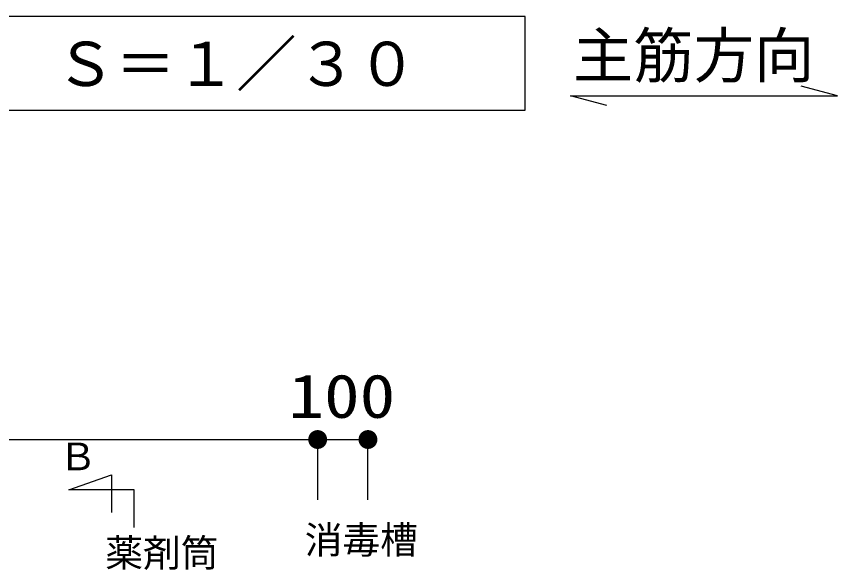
# Model space of a CAD drawing. Units: millimetres, scale not verified. Extents: x -8093 to 8093, y -5792 to 5792.
# Drawn here: x -4736 to -3103, y 1617 to 2699 of the extents above; entities that cross this region are included whole.
import ezdxf
from ezdxf.enums import TextEntityAlignment as Align

# ---------------------------------------------------------------- set-up
doc = ezdxf.new("R2010")
doc.units = ezdxf.units.MM
doc.header["$LTSCALE"] = 30
doc.layers.add('0-1_00クル-フ-0躯体', color=3, linetype='Continuous', lineweight=25)
doc.layers.add('0-4_00クル-フ-6寸法', color=132, linetype='Continuous', lineweight=25)
doc.styles.add('ＭＳ ゴシック', font='')
doc.styles.get('ＭＳ ゴシック').set_extended_font_data('MS Gothic')

msp = doc.modelspace()

# ---------------------------------------------------------------- linework, layer by layer
at = {"layer": '0-1_00クル-フ-0躯体'}
msp.add_line((-3103.41, 2540.99), (-3175.86, 2560.4), dxfattribs=at)
msp.add_lwpolyline([(-3724.75, 2512.42), (-3724.75, 2698.73), (-5754.07, 2698.73), (-5754.07, 2512.42)], close=True, dxfattribs=at)
for points in [[(-3561.92, 2521.58), (-3634.37, 2540.99), (-3103.41, 2540.99)], [(-4502.01, 1682.64), (-4502.01, 1757.64), (-4632.01, 1757.64), (-4547.01, 1787.64), (-4547.01, 1712.64)]]:
    msp.add_lwpolyline(points, dxfattribs=at)
at = {"layer": '0-4_00クル-フ-6寸法', "color": 4}
for p, q in [((-5717.09, 1857.75), (-4137.09, 1857.75)), ((-4137.09, 1737.75), (-4137.09, 1857.75)), ((-4137.09, 1737.75), (-4137.09, 1857.75)), ((-4137.09, 1857.75), (-4037.09, 1857.75)), ((-4037.09, 1737.75), (-4037.09, 1857.75))]:
    msp.add_line(p, q, dxfattribs=at)
at = {"layer": '0-4_00クル-フ-6寸法'}
for points in [[(-4137.09, 1857.75), (-4155.69, 1860.1), (-4155.25, 1862.42)], [(-4137.09, 1857.75), (-4155.69, 1860.1), (-4155.25, 1862.42)], [(-4137.09, 1857.75), (-4155.25, 1862.42), (-4154.52, 1864.66)], [(-4137.09, 1857.75), (-4155.25, 1862.42), (-4154.52, 1864.66)], [(-4137.09, 1857.75), (-4154.52, 1864.66), (-4153.52, 1866.79)], [(-4137.09, 1857.75), (-4154.52, 1864.66), (-4153.52, 1866.79)], [(-4137.09, 1857.75), (-4153.52, 1866.79), (-4152.26, 1868.77)], [(-4137.09, 1857.75), (-4153.52, 1866.79), (-4152.26, 1868.77)], [(-4137.09, 1857.75), (-4152.26, 1868.77), (-4150.76, 1870.59)], [(-4137.09, 1857.75), (-4152.26, 1868.77), (-4150.76, 1870.59)], [(-4137.09, 1857.75), (-4150.76, 1870.59), (-4149.04, 1872.2)], [(-4137.09, 1857.75), (-4150.76, 1870.59), (-4149.04, 1872.2)], [(-4137.09, 1857.75), (-4149.04, 1872.2), (-4147.14, 1873.59)], [(-4137.09, 1857.75), (-4149.04, 1872.2), (-4147.14, 1873.59)], [(-4137.09, 1857.75), (-4147.14, 1873.59), (-4145.07, 1874.72)], [(-4137.09, 1857.75), (-4147.14, 1873.59), (-4145.07, 1874.72)], [(-4137.09, 1857.75), (-4145.07, 1874.72), (-4142.88, 1875.59)], [(-4137.09, 1857.75), (-4145.07, 1874.72), (-4142.88, 1875.59)], [(-4137.09, 1857.75), (-4142.88, 1875.59), (-4140.6, 1876.17)], [(-4137.09, 1857.75), (-4142.88, 1875.59), (-4140.6, 1876.17)], [(-4137.09, 1857.75), (-4140.6, 1876.17), (-4138.27, 1876.47)], [(-4137.09, 1857.75), (-4140.6, 1876.17), (-4138.27, 1876.47)], [(-4137.09, 1857.75), (-4138.27, 1876.47), (-4135.91, 1876.47)], [(-4137.09, 1857.75), (-4138.27, 1876.47), (-4135.91, 1876.47)], [(-4137.09, 1857.75), (-4135.91, 1876.47), (-4133.58, 1876.17)], [(-4137.09, 1857.75), (-4135.91, 1876.47), (-4133.58, 1876.17)], [(-4137.09, 1857.75), (-4133.58, 1876.17), (-4131.3, 1875.59)], [(-4137.09, 1857.75), (-4133.58, 1876.17), (-4131.3, 1875.59)], [(-4137.09, 1857.75), (-4131.3, 1875.59), (-4129.11, 1874.72)], [(-4137.09, 1857.75), (-4131.3, 1875.59), (-4129.11, 1874.72)], [(-4137.09, 1857.75), (-4129.11, 1874.72), (-4127.04, 1873.59)], [(-4137.09, 1857.75), (-4129.11, 1874.72), (-4127.04, 1873.59)], [(-4137.09, 1857.75), (-4127.04, 1873.59), (-4125.14, 1872.2)], [(-4137.09, 1857.75), (-4127.04, 1873.59), (-4125.14, 1872.2)], [(-4137.09, 1857.75), (-4125.14, 1872.2), (-4123.42, 1870.59)], [(-4137.09, 1857.75), (-4125.14, 1872.2), (-4123.42, 1870.59)], [(-4137.09, 1857.75), (-4123.42, 1870.59), (-4121.92, 1868.77)], [(-4137.09, 1857.75), (-4123.42, 1870.59), (-4121.92, 1868.77)], [(-4137.09, 1857.75), (-4121.92, 1868.77), (-4120.66, 1866.79)], [(-4137.09, 1857.75), (-4121.92, 1868.77), (-4120.66, 1866.79)], [(-4137.09, 1857.75), (-4120.66, 1866.79), (-4119.66, 1864.66)], [(-4137.09, 1857.75), (-4120.66, 1866.79), (-4119.66, 1864.66)], [(-4137.09, 1857.75), (-4119.66, 1864.66), (-4118.93, 1862.42)], [(-4137.09, 1857.75), (-4119.66, 1864.66), (-4118.93, 1862.42)], [(-4137.09, 1857.75), (-4118.93, 1862.42), (-4118.49, 1860.1)], [(-4137.09, 1857.75), (-4118.93, 1862.42), (-4118.49, 1860.1)], [(-4037.09, 1857.75), (-4055.69, 1860.1), (-4055.25, 1862.42)], [(-4037.09, 1857.75), (-4055.25, 1862.42), (-4054.52, 1864.66)], [(-4037.09, 1857.75), (-4054.52, 1864.66), (-4053.52, 1866.79)], [(-4037.09, 1857.75), (-4053.52, 1866.79), (-4052.26, 1868.77)], [(-4037.09, 1857.75), (-4052.26, 1868.77), (-4050.76, 1870.59)], [(-4037.09, 1857.75), (-4050.76, 1870.59), (-4049.04, 1872.2)], [(-4037.09, 1857.75), (-4049.04, 1872.2), (-4047.14, 1873.59)], [(-4037.09, 1857.75), (-4047.14, 1873.59), (-4045.07, 1874.72)], [(-4037.09, 1857.75), (-4045.07, 1874.72), (-4042.88, 1875.59)], [(-4037.09, 1857.75), (-4042.88, 1875.59), (-4040.6, 1876.17)], [(-4037.09, 1857.75), (-4040.6, 1876.17), (-4038.27, 1876.47)], [(-4037.09, 1857.75), (-4038.27, 1876.47), (-4035.91, 1876.47)], [(-4037.09, 1857.75), (-4035.91, 1876.47), (-4033.58, 1876.17)], [(-4037.09, 1857.75), (-4033.58, 1876.17), (-4031.3, 1875.59)], [(-4037.09, 1857.75), (-4031.3, 1875.59), (-4029.11, 1874.72)], [(-4037.09, 1857.75), (-4029.11, 1874.72), (-4027.04, 1873.59)], [(-4037.09, 1857.75), (-4027.04, 1873.59), (-4025.14, 1872.2)], [(-4037.09, 1857.75), (-4025.14, 1872.2), (-4023.42, 1870.59)], [(-4037.09, 1857.75), (-4023.42, 1870.59), (-4021.92, 1868.77)], [(-4037.09, 1857.75), (-4021.92, 1868.77), (-4020.66, 1866.79)], [(-4037.09, 1857.75), (-4020.66, 1866.79), (-4019.66, 1864.66)], [(-4037.09, 1857.75), (-4019.66, 1864.66), (-4018.93, 1862.42)], [(-4037.09, 1857.75), (-4018.93, 1862.42), (-4018.49, 1860.1)], [(-4137.09, 1857.75), (-4155.84, 1857.75), (-4155.69, 1860.1)], [(-4137.09, 1857.75), (-4155.84, 1857.75), (-4155.69, 1860.1)], [(-4137.09, 1857.75), (-4155.69, 1855.4), (-4155.84, 1857.75)], [(-4137.09, 1857.75), (-4155.69, 1855.4), (-4155.84, 1857.75)], [(-4137.09, 1857.75), (-4155.25, 1853.09), (-4155.69, 1855.4)], [(-4137.09, 1857.75), (-4155.25, 1853.09), (-4155.69, 1855.4)], [(-4137.09, 1857.75), (-4154.52, 1850.85), (-4155.25, 1853.09)], [(-4137.09, 1857.75), (-4154.52, 1850.85), (-4155.25, 1853.09)], [(-4137.09, 1857.75), (-4153.52, 1848.72), (-4154.52, 1850.85)], [(-4137.09, 1857.75), (-4153.52, 1848.72), (-4154.52, 1850.85)], [(-4137.09, 1857.75), (-4152.26, 1846.73), (-4153.52, 1848.72)], [(-4137.09, 1857.75), (-4152.26, 1846.73), (-4153.52, 1848.72)], [(-4137.09, 1857.75), (-4150.76, 1844.92), (-4152.26, 1846.73)], [(-4137.09, 1857.75), (-4150.76, 1844.92), (-4152.26, 1846.73)], [(-4137.09, 1857.75), (-4149.04, 1843.31), (-4150.76, 1844.92)], [(-4137.09, 1857.75), (-4149.04, 1843.31), (-4150.76, 1844.92)], [(-4137.09, 1857.75), (-4147.14, 1841.92), (-4149.04, 1843.31)], [(-4137.09, 1857.75), (-4147.14, 1841.92), (-4149.04, 1843.31)], [(-4137.09, 1857.75), (-4145.07, 1840.79), (-4147.14, 1841.92)], [(-4137.09, 1857.75), (-4145.07, 1840.79), (-4147.14, 1841.92)], [(-4137.09, 1857.75), (-4142.88, 1839.92), (-4145.07, 1840.79)], [(-4137.09, 1857.75), (-4142.88, 1839.92), (-4145.07, 1840.79)], [(-4137.09, 1857.75), (-4140.6, 1839.34), (-4142.88, 1839.92)], [(-4137.09, 1857.75), (-4140.6, 1839.34), (-4142.88, 1839.92)], [(-4137.09, 1857.75), (-4138.27, 1839.04), (-4140.6, 1839.34)], [(-4137.09, 1857.75), (-4138.27, 1839.04), (-4140.6, 1839.34)], [(-4137.09, 1857.75), (-4135.91, 1839.04), (-4138.27, 1839.04)], [(-4137.09, 1857.75), (-4135.91, 1839.04), (-4138.27, 1839.04)], [(-4137.09, 1857.75), (-4118.49, 1860.1), (-4118.34, 1857.75)], [(-4137.09, 1857.75), (-4118.49, 1860.1), (-4118.34, 1857.75)], [(-4137.09, 1857.75), (-4133.58, 1839.34), (-4135.91, 1839.04)], [(-4137.09, 1857.75), (-4131.3, 1839.92), (-4133.58, 1839.34)], [(-4137.09, 1857.75), (-4129.11, 1840.79), (-4131.3, 1839.92)], [(-4137.09, 1857.75), (-4127.04, 1841.92), (-4129.11, 1840.79)], [(-4137.09, 1857.75), (-4125.14, 1843.31), (-4127.04, 1841.92)], [(-4137.09, 1857.75), (-4123.42, 1844.92), (-4125.14, 1843.31)], [(-4137.09, 1857.75), (-4121.92, 1846.73), (-4123.42, 1844.92)], [(-4137.09, 1857.75), (-4120.66, 1848.72), (-4121.92, 1846.73)], [(-4137.09, 1857.75), (-4119.66, 1850.85), (-4120.66, 1848.72)], [(-4137.09, 1857.75), (-4118.93, 1853.09), (-4119.66, 1850.85)], [(-4137.09, 1857.75), (-4118.49, 1855.4), (-4118.93, 1853.09)], [(-4137.09, 1857.75), (-4118.34, 1857.75), (-4118.49, 1855.4)], [(-4137.09, 1857.75), (-4133.58, 1839.34), (-4135.91, 1839.04)], [(-4137.09, 1857.75), (-4131.3, 1839.92), (-4133.58, 1839.34)], [(-4137.09, 1857.75), (-4129.11, 1840.79), (-4131.3, 1839.92)], [(-4137.09, 1857.75), (-4127.04, 1841.92), (-4129.11, 1840.79)], [(-4137.09, 1857.75), (-4125.14, 1843.31), (-4127.04, 1841.92)], [(-4137.09, 1857.75), (-4123.42, 1844.92), (-4125.14, 1843.31)], [(-4137.09, 1857.75), (-4121.92, 1846.73), (-4123.42, 1844.92)], [(-4137.09, 1857.75), (-4120.66, 1848.72), (-4121.92, 1846.73)], [(-4137.09, 1857.75), (-4119.66, 1850.85), (-4120.66, 1848.72)], [(-4137.09, 1857.75), (-4118.93, 1853.09), (-4119.66, 1850.85)], [(-4137.09, 1857.75), (-4118.49, 1855.4), (-4118.93, 1853.09)], [(-4137.09, 1857.75), (-4118.34, 1857.75), (-4118.49, 1855.4)], [(-4037.09, 1857.75), (-4055.84, 1857.75), (-4055.69, 1860.1)], [(-4037.09, 1857.75), (-4055.69, 1855.4), (-4055.84, 1857.75)], [(-4037.09, 1857.75), (-4055.25, 1853.09), (-4055.69, 1855.4)], [(-4037.09, 1857.75), (-4054.52, 1850.85), (-4055.25, 1853.09)], [(-4037.09, 1857.75), (-4053.52, 1848.72), (-4054.52, 1850.85)], [(-4037.09, 1857.75), (-4052.26, 1846.73), (-4053.52, 1848.72)], [(-4037.09, 1857.75), (-4050.76, 1844.92), (-4052.26, 1846.73)], [(-4037.09, 1857.75), (-4049.04, 1843.31), (-4050.76, 1844.92)], [(-4037.09, 1857.75), (-4047.14, 1841.92), (-4049.04, 1843.31)], [(-4037.09, 1857.75), (-4045.07, 1840.79), (-4047.14, 1841.92)], [(-4037.09, 1857.75), (-4042.88, 1839.92), (-4045.07, 1840.79)], [(-4037.09, 1857.75), (-4040.6, 1839.34), (-4042.88, 1839.92)], [(-4037.09, 1857.75), (-4038.27, 1839.04), (-4040.6, 1839.34)], [(-4037.09, 1857.75), (-4035.91, 1839.04), (-4038.27, 1839.04)], [(-4037.09, 1857.75), (-4018.49, 1860.1), (-4018.34, 1857.75)], [(-4037.09, 1857.75), (-4033.58, 1839.34), (-4035.91, 1839.04)], [(-4037.09, 1857.75), (-4031.3, 1839.92), (-4033.58, 1839.34)], [(-4037.09, 1857.75), (-4029.11, 1840.79), (-4031.3, 1839.92)], [(-4037.09, 1857.75), (-4027.04, 1841.92), (-4029.11, 1840.79)], [(-4037.09, 1857.75), (-4025.14, 1843.31), (-4027.04, 1841.92)], [(-4037.09, 1857.75), (-4023.42, 1844.92), (-4025.14, 1843.31)], [(-4037.09, 1857.75), (-4021.92, 1846.73), (-4023.42, 1844.92)], [(-4037.09, 1857.75), (-4020.66, 1848.72), (-4021.92, 1846.73)], [(-4037.09, 1857.75), (-4019.66, 1850.85), (-4020.66, 1848.72)], [(-4037.09, 1857.75), (-4018.93, 1853.09), (-4019.66, 1850.85)], [(-4037.09, 1857.75), (-4018.49, 1855.4), (-4018.93, 1853.09)], [(-4037.09, 1857.75), (-4018.34, 1857.75), (-4018.49, 1855.4)]]:
    msp.add_solid(points, dxfattribs=at)

# ---------------------------------------------------------------- texts
at = {"layer": '0-1_00クル-フ-0躯体', "color": 4, "style": 'ＭＳ ゴシック'}
for s, height, p in [('主筋方向', 87.98, (-3629.59, 2550.66)), ('Ｓ＝１／３０', 87.98, (-4659.27, 2534.12)), ('Ｂ', 54.99, (-4651.32, 1780.14)), ('消毒槽', 54.99, (-4162.79, 1614.39)), ('薬剤筒', 54.99, (-4559.4, 1588.49))]:
    msp.add_text(s, height=height, dxfattribs=at).set_placement(p, align=Align.BOTTOM_LEFT)
at = {"layer": '0-4_00クル-フ-6寸法', "color": 3, "style": 'ＭＳ ゴシック', "width": 1.2}
msp.add_text('100', height=86.66, dxfattribs=at).set_placement((-4195.09, 1874.85), align=Align.BOTTOM_LEFT)

doc.saveas('drawing.dxf')
